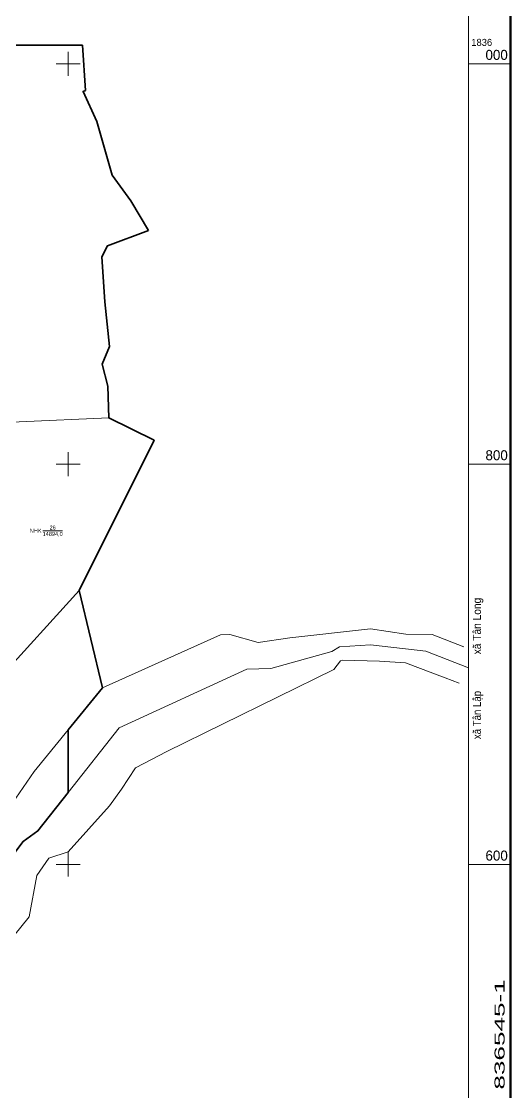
# Model space of a CAD drawing. Header units: metres. Extents: x 543779 to 545239, y 1834729 to 1836294.
# Drawn here: x 544977 to 545221, y 1835486 to 1836021 of the extents above; entities that cross this region are included whole.
import ezdxf
from ezdxf.enums import TextEntityAlignment as Align

# ---------------------------------------------------------------- set-up
doc = ezdxf.new("R2010")
doc.units = ezdxf.units.M
doc.header["$LTSCALE"] = 0.24
doc.linetypes.add('MEDIUM_DASHED', pattern=[4.5, 3, -1.5])
for name, color, linetype, lineweight in [('10', 7, 'Continuous', 13), ('13', 7, 'Continuous', 13), ('25', 7, 'MEDIUM_DASHED', 13), ('31', 7, 'Continuous', 13), ('46', 7, 'Continuous', 13), ('54', 7, 'Continuous', 35), ('63', 7, 'Continuous', 13)]:
    doc.layers.add(name, color=color, linetype=linetype, lineweight=lineweight)
doc.layers.add('2', color=7, linetype='Continuous')
doc.layers.add('4', color=7, linetype='Continuous')

msp = doc.modelspace()

# ---------------------------------------------------------------- linework, layer by layer
at = {"layer": '10'}
for p, q in [((544952.51, 1835678.67), (545005.39, 1835737)), ((545005.39, 1835737), (545017.18, 1835688.34))]:
    msp.add_line(p, q, dxfattribs=at)
for points in [[(545020.3, 1835823.11), (545019.72, 1835839.07), (545017.01, 1835850.05), (545020.64, 1835858.81), (545018.22, 1835881.15), (545016.81, 1835903.68), (545019.7, 1835909.16), (545040.17, 1835916.81), (545031.29, 1835931.54), (545021.92, 1835944.49), (545014.24, 1835971.19), (545007.45, 1835986.27), (545008.64, 1835986.73), (545007.1, 1836009.36), (544964.49, 1836009.4), (544962.42, 1836009.07), (544933.67, 1836004.73)], [(544873.39, 1835735.97), (544900.27, 1835774.11), (544905.11, 1835802.73), (544930.56, 1835819.24), (545020.3, 1835823.11)], [(545005.39, 1835737), (545042.95, 1835812.06), (545020.3, 1835823.11)]]:
    msp.add_lwpolyline(points, dxfattribs=at)
at = {"layer": '13'}
msp.add_line((544987.24, 1835766.78), (544997.2, 1835766.78), dxfattribs=at)
at = {"layer": '25'}
msp.add_line((545000, 1835636.08), (545000, 1835667.31), dxfattribs=at)
at = {"layer": '31'}
for p, q in [((545017.18, 1835688.34), (545076.15, 1835714.76)), ((545080.8, 1835715.02), (545076.15, 1835714.76)), ((545000, 1835667.31), (545017.18, 1835688.34))]:
    msp.add_line(p, q, dxfattribs=at)
for points in [[(545080.8, 1835715.02), (545094.89, 1835710.94), (545110.7, 1835713.32), (545151.1, 1835717.77), (545168.64, 1835715.14), (545181.78, 1835714.94), (545197.66, 1835708.77)], [(545195.26, 1835690.64), (545188.25, 1835693.32), (545168.49, 1835700.81), (545155.55, 1835701.7), (545136.79, 1835702.06), (545135.96, 1835701.86), (545132.73, 1835697.48), (545049.29, 1835656.55), (545033.63, 1835648.4), (545026.7, 1835637.7), (545020.6, 1835629.37), (545000.05, 1835606.34), (545000, 1835606.32)], [(544832.69, 1835437.57), (544851.98, 1835469.21), (544874.82, 1835495.05), (544897.81, 1835538.72), (544916.97, 1835561.03), (544937.89, 1835588.58), (544964.52, 1835619.89), (544982.96, 1835646.44), (545000, 1835667.31)], [(545000, 1835606.32), (544990.38, 1835603.21), (544984.37, 1835594.47), (544980.5, 1835573.9), (544972.76, 1835564.44), (544952.79, 1835537.83), (544913.87, 1835490.1), (544901.03, 1835482.33)]]:
    msp.add_lwpolyline(points, dxfattribs=at)
at = {"layer": '46'}
for points in [[(545200, 1835698.32), (545178.6, 1835706.56), (545150.94, 1835709.78), (545135.55, 1835708.86), (545131.74, 1835706.5), (545101.22, 1835698.04), (545089.3, 1835697.68), (545025.4, 1835668.37), (545000, 1835636.08)], [(545000, 1835636.08), (544984.89, 1835616.87), (544977.45, 1835611.55), (544972.34, 1835604.7), (544964.52, 1835587.5), (544933.41, 1835547.62), (544914.54, 1835525.08), (544897.56, 1835498.68), (544865.8, 1835465.16), (544848.6, 1835440.94), (544818.55, 1835388.26), (544807.93, 1835376.45)]]:
    msp.add_lwpolyline(points, dxfattribs=at)
at = {"layer": '54'}
for p, q in [((544964.49, 1836009.4), (545007.1, 1836009.36)), ((545007.1, 1836009.36), (545008.64, 1835986.73)), ((545042.95, 1835812.06), (545020.3, 1835823.11)), ((545005.39, 1835737), (545042.95, 1835812.06)), ((545005.39, 1835737), (545017.18, 1835688.34))]:
    msp.add_line(p, q, dxfattribs=at)
for points in [[(545008.64, 1835986.73), (545007.45, 1835986.27), (545014.24, 1835971.19), (545021.92, 1835944.49), (545031.29, 1835931.54), (545040.17, 1835916.81)], [(545020.3, 1835823.11), (545019.72, 1835839.07), (545017.01, 1835850.05), (545020.64, 1835858.81), (545018.22, 1835881.15), (545016.81, 1835903.68), (545019.7, 1835909.16), (545040.17, 1835916.81)], [(545000, 1835636.08), (545000, 1835667.31), (545017.18, 1835688.34)], [(545000, 1835636.08), (544984.89, 1835616.87), (544977.45, 1835611.55), (544972.34, 1835604.7), (544964.52, 1835587.5), (544933.41, 1835547.62), (544914.54, 1835525.08), (544897.56, 1835498.68), (544887.92, 1835488.69), (544865.8, 1835465.16), (544848.6, 1835440.94), (544818.55, 1835388.26), (544807.93, 1835376.45)]]:
    msp.add_lwpolyline(points, dxfattribs=at)
at = {"layer": '63'}
for p, q in [((545000, 1835994), (545000, 1836006)), ((544994, 1836000), (545006, 1836000)), ((545200, 1836000), (545221, 1836000)), ((545000, 1835794), (545000, 1835806)), ((544994, 1835800), (545006, 1835800)), ((545200, 1835800), (545221, 1835800)), ((545000, 1835594), (545000, 1835606)), ((544994, 1835600), (545006, 1835600)), ((545200, 1835600), (545221, 1835600))]:
    msp.add_line(p, q, dxfattribs=at)
at = {"layer": '63', "lineweight": 158}
msp.add_lwpolyline([(543779, 1836221), (545221, 1836221), (545221, 1834779), (543779, 1834779)], close=True, dxfattribs=at)
at = {"layer": '63'}
msp.add_lwpolyline([(543800, 1836200), (545200, 1836200), (545200, 1834800), (543800, 1834800)], close=True, dxfattribs=at)

# ---------------------------------------------------------------- texts
at = {"layer": '13', "width": 0.9}
msp.add_text('26', height=2, dxfattribs=at).set_placement((544992.225, 1835767.38), align=Align.CENTER)
at = {"layer": '2'}
msp.add_text('NHK', height=2, dxfattribs=at).set_placement((544986.66, 1835765.78), align=Align.RIGHT)
at = {"layer": '4'}
msp.add_text('14894,0', height=2, dxfattribs=at).set_placement((544992.235, 1835764.18), align=Align.CENTER)
at = {"layer": '63'}
msp.add_text('1836', height=3.5, dxfattribs=at).set_placement((545201.38, 1836009))
for s, p in [('000', (545219.613, 1836002)), ('800', (545219.613, 1835802)), ('600', (545219.613, 1835602))]:
    msp.add_text(s, height=5, dxfattribs=at).set_placement(p, align=Align.RIGHT)
for s, height, width, p in [('xã Tân Long', 4, 0.95, (545206.19, 1835719.17)), ('xã Tân Lập', 4, 0.9, (545206.19, 1835674.72)), ('836545-1', 5, 1.95, (545218, 1835515.14))]:
    msp.add_text(s, height=height, rotation=90, dxfattribs=dict(at, width=width)).set_placement(p, align=Align.CENTER)

doc.saveas('drawing.dxf')
